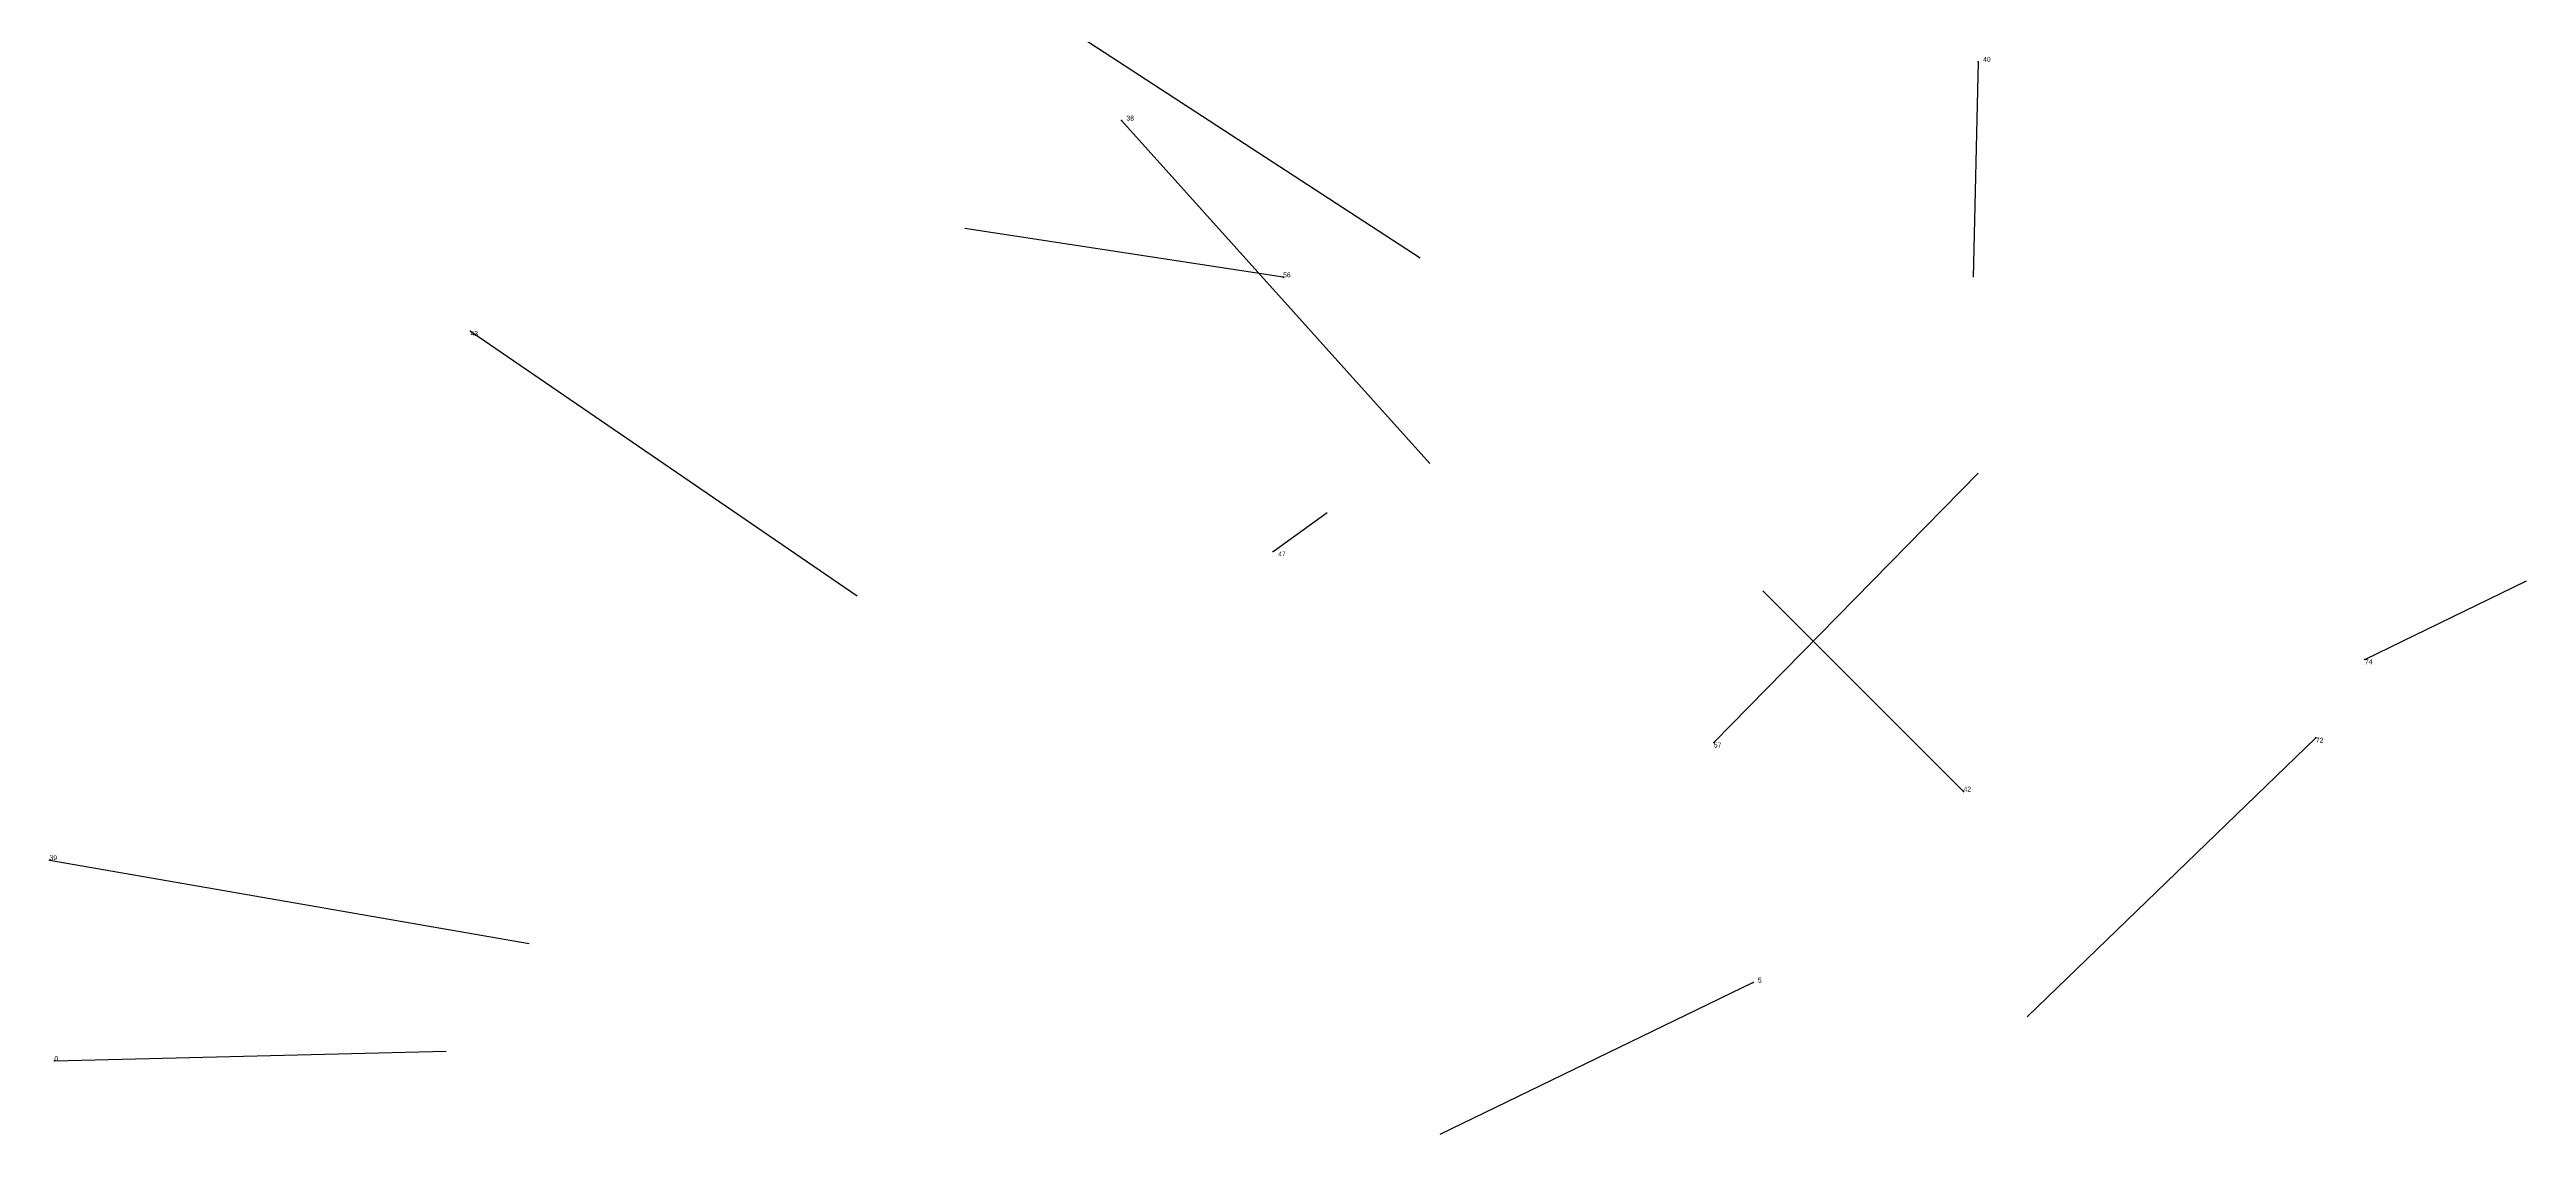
# Model space of a CAD drawing. Extents: x 0 to 1.06, y 0.02 to 1.09.
# Drawn here: x 0.068 to 0.574, y 0.464 to 0.686 of the extents above; entities that cross this region are included whole.
import ezdxf

# ---------------------------------------------------------------- set-up
doc = ezdxf.new("R2010")
doc.units = 0
for name, color, linetype in [('Facilities', 3, 'CONTINUOUS'), ('Normals', 1, 'CONTINUOUS'), ('Source_points', 5, 'CONTINUOUS'), ('Text', 3, 'CONTINUOUS')]:
    doc.layers.add(name, color=color, linetype=linetype)

msp = doc.modelspace()

# ---------------------------------------------------------------- linework, layer by layer
at = {"layer": 'Facilities', "color": 3}
for p in [(0.462, 0.683, 0.043), (0.287, 0.671, 0.142), (0.32, 0.639, 0.865), (0.154, 0.628, 0.083), (0.318, 0.583, 0.054), (0.541, 0.561, 0.854), (0.408, 0.544, 0.528), (0.531, 0.545, 0.613), (0.459, 0.534, 0.134), (0.068, 0.52, 0.209), (0.416, 0.495, 0.333), (0.069, 0.479, 0.001)]:
    msp.add_point(p, dxfattribs=at)
at = {"layer": 'Normals', "color": 1}
for p, q in [((0.265, 0.697, 0.446), (0.348, 0.643, 0.433)), ((0.462, 0.683, 0.043), (0.461, 0.639, 0.132)), ((0.287, 0.671, 0.142), (0.35, 0.601, 0.176)), ((0.32, 0.639, 0.865), (0.255, 0.649, 0.941)), ((0.154, 0.628, 0.083), (0.233, 0.574, 0.112)), ((0.408, 0.544, 0.528), (0.462, 0.599, 0.464)), ((0.318, 0.583, 0.054), (0.329, 0.591, 0.153)), ((0.541, 0.561, 0.854), (0.574, 0.577, 0.947)), ((0.459, 0.534, 0.134), (0.418, 0.575, 0.215)), ((0.531, 0.545, 0.613), (0.472, 0.488, 0.67)), ((0.068, 0.52, 0.209), (0.166, 0.503, 0.222)), ((0.416, 0.495, 0.333), (0.352, 0.464, 0.403)), ((0.069, 0.479, 0.001), (0.149, 0.481, 0.06))]:
    msp.add_line(p, q, dxfattribs=at)
at = {"layer": 'Source_points', "color": 5}
for p in [(0.462, 0.683, 0.043), (0.287, 0.671, 0.142), (0.32, 0.639, 0.865), (0.154, 0.628, 0.083), (0.318, 0.583, 0.054), (0.541, 0.561, 0.854), (0.408, 0.544, 0.528), (0.531, 0.545, 0.613), (0.459, 0.534, 0.134), (0.068, 0.52, 0.209), (0.416, 0.495, 0.333), (0.069, 0.479, 0.001)]:
    msp.add_point(p, dxfattribs=at)

# ---------------------------------------------------------------- texts
at = {"layer": 'Text', "color": 3}
for s, p in [('40', (0.463, 0.683, 0.043)), ('38', (0.288, 0.671, 0.142)), ('56', (0.32, 0.639, 0.865)), ('43', (0.154, 0.627, 0.083)), ('47', (0.319, 0.582, 0.054)), ('74', (0.541, 0.56, 0.854)), ('57', (0.408, 0.543, 0.528)), ('72', (0.531, 0.544, 0.613)), ('42', (0.459, 0.534, 0.134)), ('39', (0.068, 0.52, 0.209)), ('5', (0.417, 0.495, 0.333)), ('0', (0.069, 0.479, 0.001))]:
    msp.add_text(s, height=0.001, dxfattribs=at).set_placement(p)

doc.saveas('drawing.dxf')
